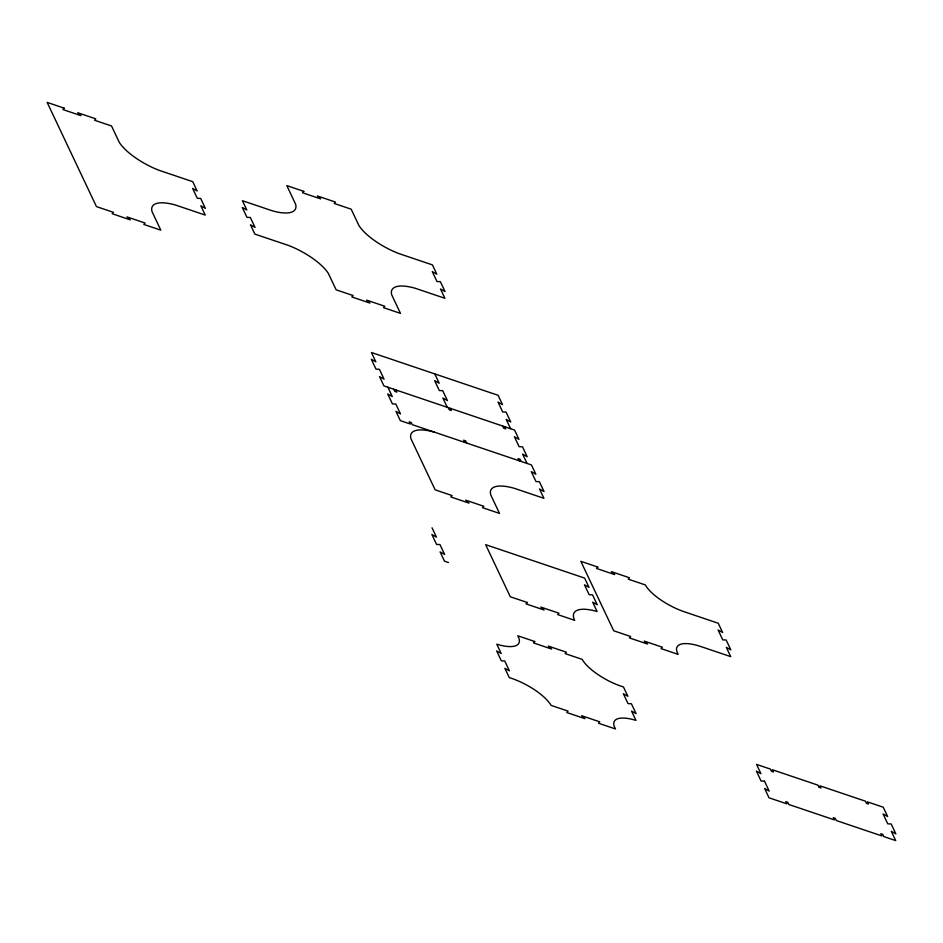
<?xml version="1.0" encoding="UTF-8"?>
<svg xmlns="http://www.w3.org/2000/svg" width="943" height="943" viewBox="0 0 943 943"><rect width="100%" height="100%" fill="white"/><g stroke="black" fill="none" stroke-linecap="round" stroke-linejoin="round"><path stroke-width="1.41" d="M448.455 562.523L444.495 561.191L440.098 551.879L444.648 554.472L439.945 544.535L436.574 544.453L431.882 534.516L436.432 537.109L432.024 527.797M510.611 428.711L506.202 419.399L510.752 421.993L506.061 412.056L502.69 411.973L497.987 402.036L502.536 404.63L498.14 395.317L371.459 352.517L375.856 361.829L371.306 359.236L376.009 369.173L379.369 369.255L384.072 379.192L379.522 376.599L383.931 385.911L514.572 430.055L518.968 439.355L514.418 436.762L519.121 446.699L522.493 446.793L527.184 456.718L522.634 454.137L527.043 463.437M504.67 426.707L505.696 428.876L503.715 428.205L502.69 426.036M521.102 461.433L520.076 459.265L518.096 458.593L519.121 460.762M434.794 373.923L439.202 383.235L434.652 380.642L439.344 390.579L442.715 390.661L447.418 400.598L442.868 398.005L447.265 407.317M450.235 408.319L451.261 410.488L449.281 409.816L448.255 407.647M466.667 443.045L465.642 440.876L463.661 440.204L464.687 442.373M395.801 389.93L396.826 392.099L394.846 391.428L393.82 389.259M387.891 387.255L392.288 396.555L387.738 393.974L392.441 403.899L395.801 403.993L400.504 413.918L395.954 411.337L400.362 420.637L410.252 423.985L409.227 421.816L411.207 422.488L412.232 424.656L531.439 464.923L535.848 474.235L531.298 471.641L536.001 481.578L539.361 481.661L544.064 491.598L539.514 489.016L543.922 498.317L514.23 488.285A40.962 14.275 27.9 0 0 490.773 494.957L499.495 513.405L482.521 507.664L483.783 506.273L465.665 500.144L468.977 503.091L450.848 496.961L452.11 495.57L435.136 489.83L410.995 438.825A40.962 14.275 27.9 0 1 434.452 432.165M64.124 108.139L62.875 109.541L80.992 115.659L77.68 112.712L95.797 118.842L94.536 120.233L111.522 125.973L119.219 142.252A40.962 14.275 27.9 0 0 159.108 170.318L192.761 181.681L197.158 190.993L192.608 188.4L197.311 198.336L200.682 198.419L205.374 208.356L200.824 205.774L205.232 215.075L175.539 205.044A40.962 14.275 27.9 0 0 152.082 211.715L160.817 230.163L143.831 224.422L145.092 223.031L126.975 216.902L130.287 219.849L112.17 213.719L113.419 212.328L96.445 206.588L47.15 102.398L64.124 108.139M303.799 191.358L302.538 192.749L320.655 198.879L317.343 195.932L335.472 202.061L334.211 203.452L351.185 209.193L358.894 225.471A40.962 14.275 27.9 0 0 398.783 253.537L432.424 264.9L436.833 274.213L432.283 271.619L436.986 281.556L440.346 281.639L445.049 291.576L440.499 288.982L444.896 298.294L415.215 288.263A40.962 14.275 27.9 0 0 391.758 294.923L400.48 313.382L383.506 307.642L384.768 306.239L366.638 300.122L369.962 303.068L351.833 296.939L353.095 295.548L336.121 289.807L328.412 273.529A40.962 14.275 27.9 0 0 288.523 245.463L254.881 234.1L250.473 224.788L255.023 227.381L250.319 217.444L246.96 217.362L242.257 207.425L246.807 210.006L242.41 200.706L272.091 210.737A40.962 14.275 27.9 0 0 295.548 204.065L286.825 185.618L303.799 191.358M527.278 602.494L526.017 603.885L544.135 610.015L540.822 607.068L558.94 613.198L557.69 614.588L574.664 620.329A40.702 14.192 27.9 0 1 597.096 611.488L592.687 602.188L597.237 604.769L592.534 594.833L589.175 594.75L584.471 584.813L589.021 587.406L584.625 578.094L485.645 544.665L510.293 596.754L527.278 602.494M597.815 567.061L596.554 568.452L614.683 574.582L611.37 571.635L629.488 577.764L628.227 579.155L645.33 584.931L646.038 586.169A36.412 12.695 27.9 0 0 684.583 611.877L718.224 623.24L722.633 632.553L718.083 629.959L722.786 639.896L726.145 639.979L730.849 649.916L726.299 647.322L730.707 656.634L701.014 646.603A36.412 12.695 27.9 0 0 677.557 653.263L678.076 654.348L661.09 648.619L662.351 647.216L644.234 641.099L647.546 644.034L629.417 637.916L630.678 636.513L613.704 630.784L580.841 561.321L597.815 567.061M534.74 641.511L533.479 642.914L551.596 649.032L548.284 646.085L566.413 652.214L565.152 653.605L582.126 659.346A36.553 12.742 27.9 0 0 619.527 685.655L623.476 686.999L627.885 696.299L623.335 693.718L628.038 703.643L631.397 703.737L636.101 713.662L631.551 711.081L635.959 720.381A36.046 12.565 27.9 0 0 614.435 726.794L615.461 728.963L598.487 723.222L599.748 721.831L581.619 715.702L584.931 718.649L566.814 712.531L568.075 711.128L551.089 705.388A37.06 12.919 27.9 0 0 513.228 678.925L509.267 677.581L504.87 668.281L509.42 670.862L504.717 660.937L501.358 660.843L496.655 650.918L501.204 653.499L496.796 644.199A36.553 12.742 27.9 0 0 518.791 637.951L517.766 635.771L534.74 641.511M764.467 781.146L761.095 781.063L756.404 771.126L760.954 773.708L756.545 764.408L770.407 769.087L771.433 771.256L773.413 771.928L772.388 769.759L817.911 785.142L818.937 787.311L820.917 787.971L819.891 785.802L865.415 801.185L866.44 803.353L868.42 804.025L867.395 801.856L883.226 807.208L887.634 816.508L883.084 813.927L887.787 823.864L891.147 823.946L895.85 833.883L891.3 831.29L895.709 840.602L883.827 836.582L882.801 834.414L880.821 833.742L881.846 835.911L836.323 820.54L835.298 818.359L833.317 817.699L834.343 819.868L788.82 804.485L787.782 802.316L785.814 801.644L786.839 803.813L769.016 797.802L764.62 788.489L769.17 791.083L764.467 781.146"/></g></svg>
